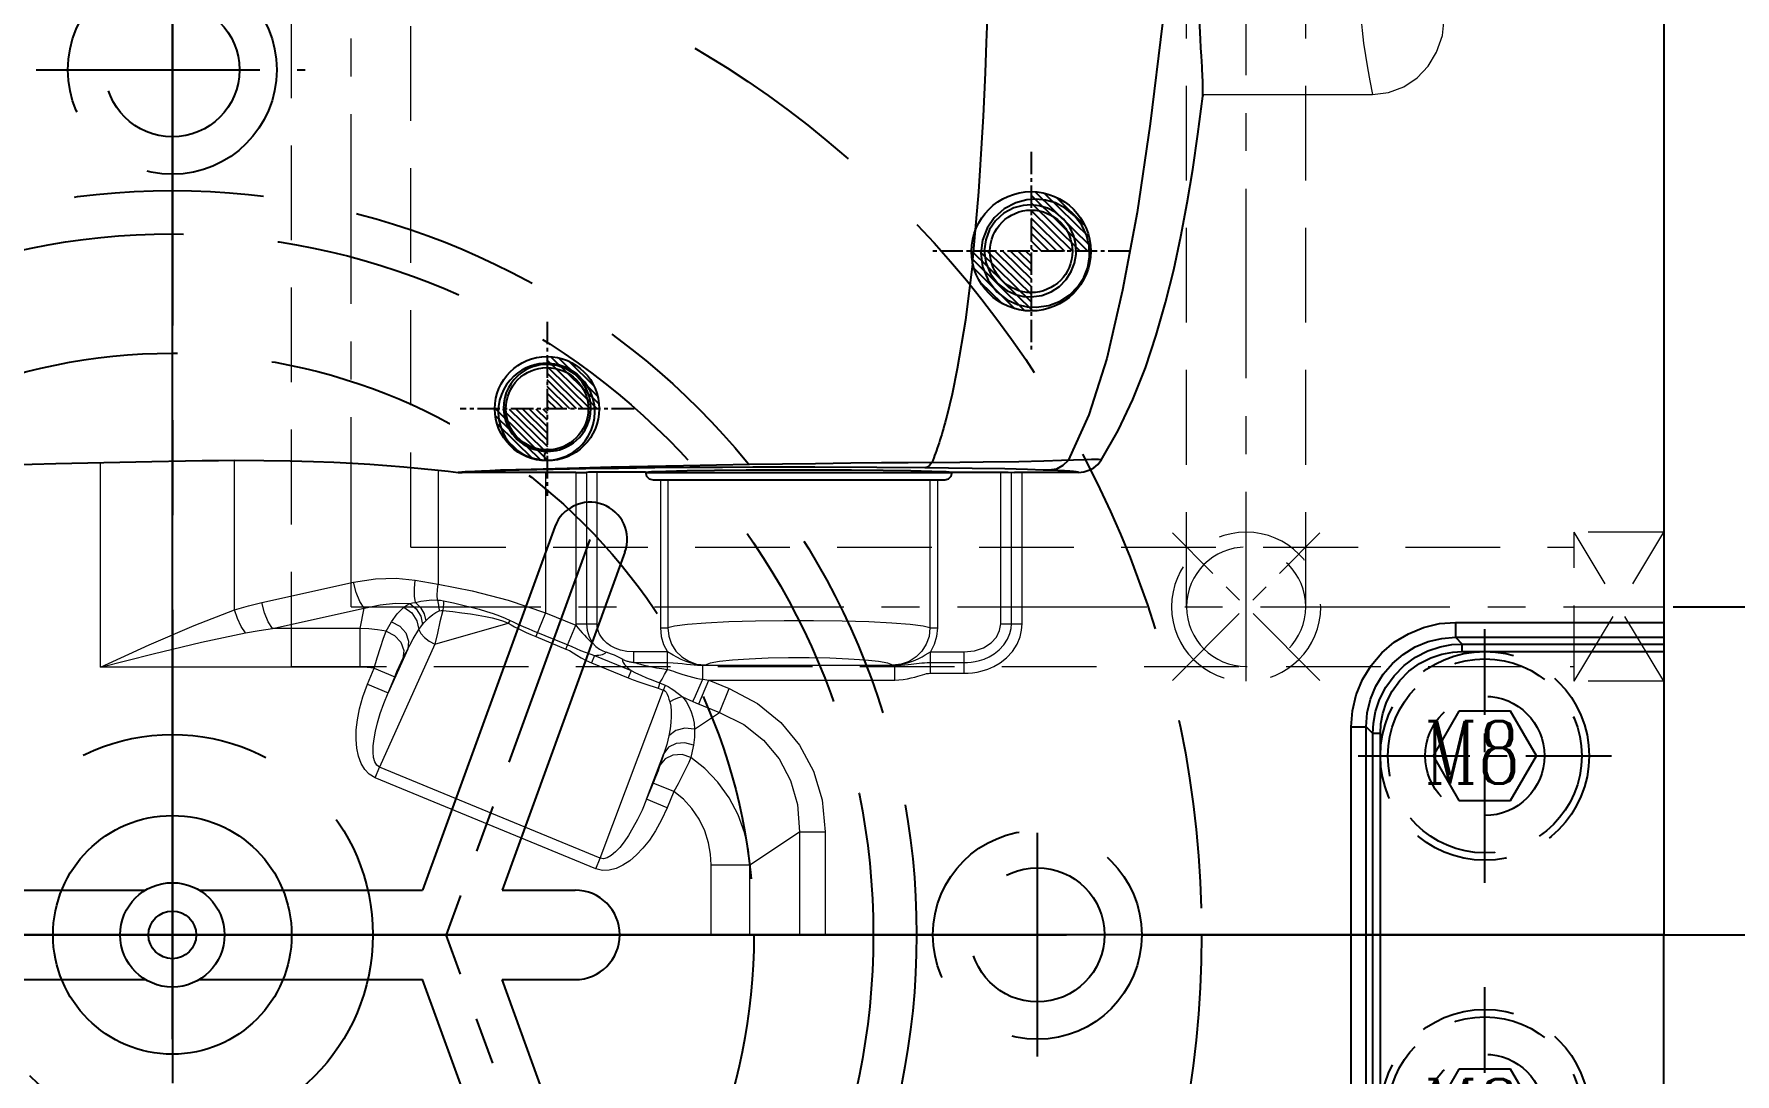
# Model space of a CAD drawing. Header units: inches. Extents: x 157915 to 159347, y -49911 to -48898.
# Drawn here: x 159068.8 to 159182.9, y -49186.2 to -49116.5 of the extents above; entities that cross this region are included whole.
import ezdxf

# ---------------------------------------------------------------- set-up
doc = ezdxf.new("R2010")
doc.units = ezdxf.units.IN
doc.header["$LTSCALE"] = 2
doc.header["$MEASUREMENT"] = 0
doc.header["$PDMODE"] = 3
doc.header["$PDSIZE"] = 0.3125
for name, pattern in [('ACAD_ISO08W100', [36, 24, -3, 6, -3]), ('CENTER', [50.8, 31.75, -6.35, 6.35, -6.35]), ('CENTER2', [1.125, 0.75, -0.125, 0.125, -0.125]), ('HIDDEN', [9.525, 6.35, -3.175])]:
    doc.linetypes.add(name, pattern=pattern)
doc.layers.get('0').update_dxf_attribs({"linetype": 'CONTINUOUS'})
doc.layers.get('Defpoints').update_dxf_attribs({"linetype": 'CONTINUOUS'})
for name, color, linetype in [('CAV-COR', 1, 'CONTINUOUS'), ('CL', 1, 'ACAD_ISO08W100'), ('DEFAULT_1', 7, 'CENTER'), ('JIZUI', 7, 'CONTINUOUS'), ('PIN', 4, 'CONTINUOUS'), ('Ru', 8, 'CONTINUOUS'), ('SCREW', 52, 'HIDDEN')]:
    doc.layers.add(name, color=color, linetype=linetype)
for name, color, linetype, lineweight in [('dim', 3, 'CONTINUOUS', 15), ('WR', 122, 'HIDDEN', 18), ('枕位', 135, 'CONTINUOUS', 15)]:
    doc.layers.add(name, color=color, linetype=linetype, lineweight=lineweight)
doc.styles.add('ROMANC', font='romanc', dxfattribs={"width": 0.6, "height": 1})
doc.styles.get("Standard").update_dxf_attribs({"font": 'txt.shx', "width": 0.67})
doc.dimstyles.new('2.00', dxfattribs={"dimtxt": 5, "dimasz": 4, "dimexe": 0.666, "dimexo": 0.626, "dimgap": 1, "dimtad": 0, "dimzin": 0, "dimdsep": 46, "dimtxsty": 'Standard', "dimcen": 0.09, "dimclrd": 3, "dimclre": 3, "dimclrt": 7, "dimazin": 0, "dimtfac": 1, "dimtofl": 0, "dimtmove": 0, "dimatfit": 0, "dimfxl": 0, "dimtolj": 1, "dimtzin": 0, "dimarcsym": 0})

# ---------------------------------------------------------------- blocks, each defined once
blk = doc.blocks.new('*D35392')
at = {"layer": 'Defpoints', "color": 0}
for p in [(159253.1, -49176.87), (159261.16, -49176.87), (159165.47, -49336.87)]:
    blk.add_point(p, dxfattribs=at)
at = {"layer": 'dim', "color": 3, "linetype": 'ByBlock', "lineweight": -2}
for p, q in [((159253.73, -49176.87), (159261.83, -49176.87)), ((159261.16, -49180.87), (159261.16, -49248.89)), ((159261.16, -49332.87), (159261.16, -49264.85)), ((159166.1, -49336.87), (159261.83, -49336.87))]:
    blk.add_line(p, q, dxfattribs=at)
at = {"layer": 'dim', "color": 3, "linetype": 'ByBlock'}
for points in [[(159261.83, -49180.87), (159260.5, -49180.87), (159261.16, -49176.87)], [(159260.5, -49332.87), (159261.83, -49332.87), (159261.16, -49336.87)]]:
    blk.add_solid(points, dxfattribs=at)
at = {"layer": 'dim', "color": 7, "linetype": 'ByBlock', "insert": (159261.16, -49256.87), "char_height": 5, "attachment_point": 5, "rotation": 90}
blk.add_mtext('\\A1;160.00', dxfattribs=at)
blk = doc.blocks.new('*D35393')
at = {"layer": 'Defpoints', "color": 0}
for p in [(159165.29, -49016.87), (159253.1, -49176.87), (159261.16, -49176.87)]:
    blk.add_point(p, dxfattribs=at)
at = {"layer": 'dim', "color": 3, "linetype": 'ByBlock', "lineweight": -2}
for p, q in [((159165.91, -49016.87), (159261.83, -49016.87)), ((159261.16, -49020.87), (159261.16, -49088.89)), ((159261.16, -49172.87), (159261.16, -49104.85)), ((159253.73, -49176.87), (159261.83, -49176.87))]:
    blk.add_line(p, q, dxfattribs=at)
at = {"layer": 'dim', "color": 3, "linetype": 'ByBlock'}
for points in [[(159261.83, -49020.87), (159260.5, -49020.87), (159261.16, -49016.87)], [(159260.5, -49172.87), (159261.83, -49172.87), (159261.16, -49176.87)]]:
    blk.add_solid(points, dxfattribs=at)
at = {"layer": 'dim', "color": 7, "linetype": 'ByBlock', "insert": (159261.16, -49096.87), "char_height": 5, "attachment_point": 5, "rotation": 90}
blk.add_mtext('\\A1;160.00', dxfattribs=at)
blk = doc.blocks.new('20160719.171012')
at = {"linetype": 'HIDDEN'}
for centre, radius in [((0, -1.6), 69), ((0, 56.4), 7), ((0, 56.4), 4.5), ((0, -1.6), 49.9), ((0, -1.6), 47), ((0, -1.6), 39), ((0, -1.6), 13.44), ((58, -1.6), 7), ((58, -1.6), 4.5)]:
    blk.add_circle(centre, radius, dxfattribs=at)
at = {"layer": 'CL', "linetype": 'ACAD_ISO08W100'}
for p, q in [((0, -80.6), (0, 77.4)), ((-79, -1.6), (79, -1.6))]:
    blk.add_line(p, q, dxfattribs=at)
at = {"layer": 'JIZUI', "linetype": 'CENTER2', "ltscale": 10}
for p, q in [((-9.13, 56.4), (8.91, 56.4)), ((58, -9.76), (58, 6.1))]:
    blk.add_line(p, q, dxfattribs=at)
at = {"layer": 'JIZUI'}
for radius in [8, 1.6]:
    blk.add_circle((0, -1.6), radius, dxfattribs=at)
blk = doc.blocks.new('20160804.135220')
at = {"layer": 'SCREW', "linetype": 'CENTER2', "ltscale": 5}
for p, q in [((0, -8.5), (0, 8.5)), ((-8.5, 0), (8.5, 0))]:
    blk.add_line(p, q, dxfattribs=at)
at = {"layer": 'SCREW'}
blk.add_lwpolyline([(-1.73, 3), (-3.46, 0), (-1.73, -3), (1.73, -3), (3.46, 0), (1.73, 3)], close=True, dxfattribs=at)
at = {"layer": 'SCREW', "ltscale": 0.5}
for radius in [7, 6.5, 4]:
    blk.add_circle((0, 0), radius, dxfattribs=at)
at = {"layer": 'dim', "style": 'ROMANC', "width": 0.8}
blk.add_text('M8', height=4.186, dxfattribs=at).set_placement((-4.07, -1.86))
blk = doc.blocks.new('*D37137')
at = {"layer": 'Defpoints', "color": 0}
for p in [(159169.1, -49016.87), (159178.1, -49154.87), (159185.12, -49154.87)]:
    blk.add_point(p, dxfattribs=at)
at = {"layer": 'dim', "color": 3, "linetype": 'ByBlock', "lineweight": -2}
for p, q in [((159169.73, -49016.87), (159185.79, -49016.87)), ((159185.12, -49020.87), (159185.12, -49077.61)), ((159185.12, -49150.87), (159185.12, -49094.13)), ((159178.73, -49154.87), (159185.79, -49154.87))]:
    blk.add_line(p, q, dxfattribs=at)
at = {"layer": 'dim', "color": 3, "linetype": 'ByBlock'}
for points in [[(159185.79, -49020.87), (159184.46, -49020.87), (159185.12, -49016.87)], [(159184.46, -49150.87), (159185.79, -49150.87), (159185.12, -49154.87)]]:
    blk.add_solid(points, dxfattribs=at)
at = {"layer": 'dim', "color": 7, "linetype": 'ByBlock', "insert": (159185.12, -49085.87), "char_height": 5, "attachment_point": 5, "rotation": 90}
blk.add_mtext('\\A1;138.00', dxfattribs=at)
blk = doc.blocks.new('20160901.165000')
at = {"layer": 'WR', "linetype": 'CENTER', "ltscale": 0.1}
for p, q in [((-4.95, 4.95), (4.95, -4.95)), ((4.95, 4.95), (-4.95, -4.95))]:
    blk.add_line(p, q, dxfattribs=at)
at = {"layer": 'WR', "linetype": 'HIDDEN', "ltscale": 0.5}
for radius in [5, 4]:
    blk.add_circle((0, 0), radius, dxfattribs=at)

msp = doc.modelspace()

# ---------------------------------------------------------------- hatches: boundary and pattern name
at = {"layer": 'PIN', "linetype": 'Continuous'}
h = msp.add_hatch(dxfattribs=at)
h.set_pattern_fill('ANSI31', color=256, scale=2.909091, angle=90.5, style=0)
h.set_pattern_definition([(135.5, (159434.45186, -49149.14385), (-0.2548761, -0.2593638), [])])
h.paths.add_polyline_path([(159135.69, -49131.038), (159131.691, -49131.073, 0.4142136), (159135.725, -49135.038)])
h.paths.add_polyline_path([(159135.656, -49127.038), (159135.69, -49131.038), (159139.69, -49131.003, 0.4142136)])
h = msp.add_hatch(dxfattribs=at)
h.set_pattern_fill('ANSI31', color=256, scale=2.545455, angle=90.5, style=0)
h.set_pattern_definition([(135.5, (159364.6452, -49157.43312), (-0.2230166, -0.22694332), [])])
h.paths.add_polyline_path([(159103.229, -49141.591), (159099.729, -49141.621, 0.4142136), (159103.259, -49145.09)])
h.paths.add_polyline_path([(159103.198, -49138.091), (159103.229, -49141.591), (159106.729, -49141.56, 0.4142136)])

# ---------------------------------------------------------------- linework, layer by layer
at = {"layer": 'CAV-COR', "linetype": 'ByBlock'}
for p, q in [((159178.104, -49024.868), (159178.104, -49176.868)), ((159147.044, -49116.81), (159146.983, -49115.492)), ((159147.152, -49118.672), (159147.111, -49117.96)), ((159147.206, -49120.529), (159147.198, -49120.054)), ((159147.201, -49120.551), (159147.202, -49120.635)), ((159147.207, -49120.551), (159147.206, -49120.529)), ((159136.539, -49145.103), (159134.87, -49145.141)), ((159137.712, -49145.068), (159136.539, -49145.103)), ((159101.239, -49145.863), (159097.531, -49145.876)), ((159102.157, -49145.656), (159100.102, -49145.72)), ((159105.151, -49145.862), (159101.239, -49145.863)), ((159109.829, -49145.851), (159106.579, -49145.851)), ((159109.829, -49145.857), (159110.197, -49145.862)), ((159116.794, -49145.341), (159112.381, -49145.417)), ((159125.336, -49145.53), (159121.179, -49145.511)), ((159128.566, -49145.556), (159125.336, -49145.53)), ((159131.731, -49145.593), (159128.566, -49145.556)), ((159133.931, -49145.632), (159131.731, -49145.593)), ((159135.442, -49145.668), (159133.931, -49145.632)), ((159110.333, -49146.364), (159129.893, -49146.364)), ((159164.145, -49155.919), (159178.104, -49155.919)), ((159164.145, -49155.919), (159164.145, -49156.918)), ((159164.145, -49156.918), (159178.104, -49156.918)), ((159164.145, -49156.918), (159164.595, -49157.367)), ((159164.595, -49157.367), (159178.104, -49157.367)), ((159164.595, -49157.867), (159164.595, -49157.367)), ((159164.595, -49157.867), (159178.104, -49157.867)), ((159157.155, -49162.909), (159158.154, -49162.909)), ((159157.155, -49176.868), (159157.155, -49162.909)), ((159158.154, -49162.909), (159158.603, -49163.359)), ((159158.154, -49176.868), (159158.154, -49162.909)), ((159159.103, -49163.359), (159158.603, -49163.359)), ((159158.603, -49176.868), (159158.603, -49163.359)), ((159159.103, -49176.868), (159159.103, -49163.359)), ((159178.104, -49176.868), (158978.104, -49176.868)), ((159157.155, -49190.827), (159157.155, -49176.868)), ((159158.154, -49190.827), (159158.154, -49176.868)), ((159158.603, -49190.377), (159158.603, -49176.868)), ((159159.103, -49190.377), (159159.103, -49176.868)), ((159178.104, -49328.868), (159178.104, -49176.868))]:
    msp.add_line(p, q, dxfattribs=at)
for points in [[(159145.541, -49099.883), (159145.246, -49107.978), (159144.489, -49115.75), (159143.673, -49122.501), (159142.788, -49128.432), (159141.82, -49133.635), (159140.771, -49138.213), (159139.565, -49141.99), (159138.171, -49145.052)], [(159132.622, -49119.066), (159132.701, -49117.031), (159132.774, -49114.884)], [(159147.111, -49117.96), (159147.075, -49117.399), (159147.044, -49116.81)], [(159147.198, -49120.054), (159147.189, -49119.681), (159147.159, -49118.823), (159147.152, -49118.672)], [(159132.49, -49121.975), (159132.559, -49120.52), (159132.622, -49119.066)], [(159140.379, -49145.043), (159141.526, -49143.06), (159142.502, -49140.975), (159143.343, -49138.839), (159144.073, -49136.668), (159144.704, -49134.479), (159145.252, -49132.269), (159145.731, -49130.035), (159146.149, -49127.794), (159146.52, -49125.541), (159146.867, -49123.183), (159147.202, -49120.635)], [(159147.202, -49120.635), (159147.207, -49120.582), (159147.207, -49120.551)], [(159131.752, -49131.876), (159132.183, -49127.059), (159132.49, -49121.975)], [(159136.022, -49127.537), (159135.392, -49127.582), (159134.655, -49127.778), (159133.87, -49128.194), (159133.21, -49128.787), (159132.73, -49129.487), (159132.425, -49130.282), (159132.313, -49131.159), (159132.428, -49132.08), (159132.796, -49132.98), (159133.392, -49133.749), (159134.086, -49134.281), (159134.774, -49134.596), (159135.424, -49134.751), (159136.027, -49134.787)], [(159135.69, -49127.921), (159135.156, -49127.958), (159134.531, -49128.124), (159133.864, -49128.478), (159133.303, -49128.983), (159132.896, -49129.58), (159132.638, -49130.259), (159132.545, -49131.006), (159132.645, -49131.791), (159132.959, -49132.557), (159133.465, -49133.213), (159134.052, -49133.667), (159134.634, -49133.936), (159135.183, -49134.068), (159135.69, -49134.1)], [(159135.69, -49134.1), (159136.406, -49134), (159137.038, -49133.757), (159137.587, -49133.394), (159138.042, -49132.929), (159138.38, -49132.399), (159138.597, -49131.836), (159138.702, -49131.231), (159138.684, -49130.605), (159138.54, -49129.994), (159138.271, -49129.416), (159137.864, -49128.88), (159137.343, -49128.44), (159136.784, -49128.144), (159136.229, -49127.979), (159135.69, -49127.921)], [(159136.027, -49134.787), (159136.876, -49134.668), (159137.628, -49134.381), (159138.28, -49133.954), (159138.82, -49133.405), (159139.221, -49132.782), (159139.478, -49132.119), (159139.601, -49131.409), (159139.577, -49130.674), (159139.404, -49129.958), (159139.081, -49129.28), (159138.596, -49128.653), (159137.977, -49128.14), (159137.314, -49127.795), (159136.658, -49127.604), (159136.022, -49127.537)], [(159131.752, -49131.876), (159131.275, -49135.644), (159130.731, -49138.924)], [(159103.195, -49138.539), (159102.947, -49138.549), (159102.682, -49138.581), (159102.404, -49138.64), (159102.118, -49138.727), (159101.828, -49138.847), (159101.54, -49139), (159101.26, -49139.188), (159100.993, -49139.411), (159100.744, -49139.67), (159100.52, -49139.962), (159100.324, -49140.287), (159100.165, -49140.644), (159100.046, -49141.027), (159099.973, -49141.437), (159099.954, -49141.871), (159099.995, -49142.325), (159100.098, -49142.76), (159100.245, -49143.145), (159100.415, -49143.47), (159100.598, -49143.741), (159100.786, -49143.971), (159100.979, -49144.167), (159101.177, -49144.337), (159101.38, -49144.486), (159101.589, -49144.615), (159101.806, -49144.728), (159102.04, -49144.828), (159102.299, -49144.915), (159102.592, -49144.984), (159102.904, -49145.028), (159103.185, -49145.042)], [(159103.229, -49138.618), (159103.004, -49138.627), (159102.764, -49138.655), (159102.513, -49138.708), (159102.254, -49138.786), (159101.992, -49138.893), (159101.732, -49139.031), (159101.479, -49139.199), (159101.239, -49139.399), (159101.015, -49139.631), (159100.813, -49139.893), (159100.637, -49140.185), (159100.493, -49140.505), (159100.387, -49140.848), (159100.322, -49141.215), (159100.305, -49141.605), (159100.343, -49142.012), (159100.436, -49142.402), (159100.569, -49142.747), (159100.724, -49143.038), (159100.888, -49143.281), (159101.059, -49143.487), (159101.234, -49143.663), (159101.412, -49143.815), (159101.596, -49143.948), (159101.784, -49144.065), (159101.981, -49144.166), (159102.192, -49144.255), (159102.428, -49144.333), (159102.693, -49144.396), (159102.975, -49144.436), (159103.229, -49144.448)], [(159103.185, -49145.042), (159103.433, -49145.033), (159103.667, -49145.008), (159103.886, -49144.968), (159104.097, -49144.915), (159104.305, -49144.847), (159104.513, -49144.763), (159104.721, -49144.661), (159104.931, -49144.538), (159105.144, -49144.39), (159105.358, -49144.212), (159105.574, -49143.998), (159105.787, -49143.739), (159105.993, -49143.424), (159106.178, -49143.051), (159106.317, -49142.641), (159106.402, -49142.219), (159106.43, -49141.791), (159106.401, -49141.351), (159106.304, -49140.884), (159106.109, -49140.37), (159105.766, -49139.808), (159105.251, -49139.273), (159104.615, -49138.864), (159103.921, -49138.619), (159103.195, -49138.539)], [(159103.229, -49144.448), (159103.454, -49144.441), (159103.666, -49144.419), (159103.865, -49144.384), (159104.056, -49144.337), (159104.245, -49144.276), (159104.433, -49144.202), (159104.622, -49144.111), (159104.813, -49144.001), (159105.006, -49143.869), (159105.201, -49143.71), (159105.396, -49143.519), (159105.59, -49143.288), (159105.777, -49143.006), (159105.944, -49142.672), (159106.07, -49142.305), (159106.145, -49141.928), (159106.171, -49141.545), (159106.144, -49141.15), (159106.054, -49140.732), (159105.876, -49140.27), (159105.564, -49139.764), (159105.095, -49139.282), (159104.518, -49138.913), (159103.888, -49138.691), (159103.229, -49138.618)], [(159130.731, -49138.924), (159130.386, -49140.609), (159130.03, -49142.093)], [(159130.03, -49142.093), (159129.974, -49142.306), (159129.917, -49142.515), (159129.86, -49142.72), (159129.803, -49142.922), (159129.746, -49143.119), (159129.688, -49143.314), (159129.629, -49143.504), (159129.571, -49143.691), (159129.512, -49143.874), (159129.452, -49144.053), (159129.392, -49144.229), (159129.332, -49144.401), (159129.272, -49144.569), (159129.212, -49144.734), (159129.151, -49144.895), (159129.09, -49145.052), (159129.028, -49145.205)], [(159057.896, -49145.342), (159060.013, -49145.361), (159062.025, -49145.365), (159063.856, -49145.358), (159065.532, -49145.344), (159067.126, -49145.324), (159068.709, -49145.298), (159070.296, -49145.268), (159076.73, -49145.12)], [(159076.73, -49145.12), (159078.997, -49145.078), (159080.107, -49145.063), (159081.203, -49145.054), (159082.282, -49145.049)], [(159082.282, -49145.049), (159084.246, -49145.058), (159086.002, -49145.087), (159087.558, -49145.131), (159088.933, -49145.185), (159090.176, -49145.247), (159091.343, -49145.319), (159092.487, -49145.401), (159093.631, -49145.494), (159094.78, -49145.599), (159095.925, -49145.714)], [(159103.185, -49145.042), (159103.102, -49144.953), (159103.06, -49144.799), (159103.072, -49144.629), (159103.136, -49144.498), (159103.229, -49144.448)], [(159134.87, -49145.141), (159132.465, -49145.178), (159130.896, -49145.194)], [(159138.171, -49145.052), (159137.814, -49145.407), (159137.38, -49145.634), (159136.906, -49145.715)], [(159140.379, -49145.043), (159140.327, -49145.022), (159140.213, -49145.006), (159140.018, -49144.999), (159139.728, -49145), (159139.329, -49145.01), (159137.712, -49145.068)], [(159138.864, -49145.862), (159139.221, -49145.826), (159139.564, -49145.721), (159139.879, -49145.551), (159140.154, -49145.322), (159140.379, -49145.043)], [(159095.925, -49145.714), (159096.591, -49145.786), (159097.265, -49145.861)], [(159100.102, -49145.72), (159099.39, -49145.747), (159098.825, -49145.771), (159098.377, -49145.793), (159098.019, -49145.813), (159097.727, -49145.83), (159097.264, -49145.861)], [(159097.265, -49145.861), (159097.332, -49145.868), (159097.398, -49145.872)], [(159097.398, -49145.872), (159097.465, -49145.875), (159097.532, -49145.876)], [(159102.539, -49145.684), (159101.358, -49145.713), (159100.434, -49145.739), (159099.703, -49145.764), (159099.123, -49145.787), (159098.662, -49145.808), (159098.296, -49145.827), (159097.998, -49145.845), (159097.531, -49145.876)], [(159112.381, -49145.417), (159109.983, -49145.465), (159107.538, -49145.519), (159105.373, -49145.572), (159102.157, -49145.656)], [(159121.179, -49145.511), (159118.988, -49145.508), (159117.019, -49145.512), (159114.997, -49145.521), (159112.793, -49145.536), (159110.446, -49145.558), (159108.021, -49145.588), (159105.829, -49145.621), (159102.539, -49145.684)], [(159109.826, -49145.851), (159109.897, -49146.113), (159110.081, -49146.297), (159110.333, -49146.364)], [(159109.829, -49145.851), (159110.242, -49145.81), (159111.19, -49145.772), (159112.615, -49145.738), (159114.454, -49145.712), (159116.583, -49145.693), (159118.922, -49145.683), (159121.304, -49145.683), (159123.643, -49145.693), (159125.772, -49145.712), (159127.611, -49145.738), (159129.036, -49145.772), (159129.984, -49145.81), (159130.397, -49145.851)], [(159110.197, -49145.862), (159130.029, -49145.862), (159130.397, -49145.857)], [(159130.896, -49145.194), (159127.447, -49145.214), (159125.653, -49145.227), (159123.593, -49145.247), (159121.228, -49145.276), (159116.794, -49145.341)], [(159129.028, -49145.205), (159128.877, -49145.393), (159128.711, -49145.512), (159128.538, -49145.556)], [(159129.893, -49146.364), (159130.145, -49146.297), (159130.329, -49146.113), (159130.4, -49145.851)], [(159130.397, -49145.851), (159133.909, -49145.852), (159134.152, -49145.854), (159134.569, -49145.859)], [(159138.865, -49145.862), (159134.813, -49145.861), (159134.569, -49145.859)], [(159136.906, -49145.715), (159136.496, -49145.7), (159135.442, -49145.668)], [(159138.865, -49145.862), (159138.812, -49145.845), (159138.707, -49145.826), (159138.533, -49145.806), (159138.276, -49145.784), (159137.925, -49145.762), (159137.47, -49145.739), (159136.906, -49145.715)], [(159157.155, -49162.909), (159157.237, -49161.838), (159157.49, -49160.769), (159157.911, -49159.745), (159158.488, -49158.801), (159159.2, -49157.966), (159160.034, -49157.254), (159160.978, -49156.677), (159162.002, -49156.255), (159163.072, -49156.002), (159164.145, -49155.919)], [(159158.154, -49162.909), (159158.224, -49161.989), (159158.44, -49161.073), (159158.801, -49160.195), (159159.295, -49159.386), (159159.906, -49158.671), (159160.62, -49158.061), (159161.428, -49157.567), (159162.306, -49157.205), (159163.223, -49156.988), (159164.145, -49156.918)], [(159158.603, -49163.359), (159158.643, -49162.668), (159158.785, -49161.894), (159159.055, -49161.077), (159159.466, -49160.26), (159160.019, -49159.49), (159160.695, -49158.809), (159161.464, -49158.25), (159162.283, -49157.831), (159163.107, -49157.555), (159163.891, -49157.409), (159164.595, -49157.367)], [(159159.103, -49163.359), (159159.139, -49162.727), (159159.269, -49162.017), (159159.516, -49161.267), (159159.893, -49160.518), (159160.4, -49159.812), (159161.02, -49159.188), (159161.725, -49158.675), (159162.476, -49158.291), (159163.231, -49158.038), (159163.95, -49157.904), (159164.595, -49157.867)]]:
    msp.add_lwpolyline(points, dxfattribs=at)
for centre in [(159135.69, -49131.038), (159103.229, -49141.591)]:
    msp.add_circle(centre, 2.764, dxfattribs=at)
for centre, start_param, end_param in [((159105.151, -49145.844), -1.5707963, -0.7753975), ((159106.579, -49145.869), 1.5707963, 2.3661952)]:
    msp.add_ellipse(centre, major_axis=(1, 0), ratio=0.0174551, start_param=start_param, end_param=end_param, dxfattribs=at)
at = {"layer": 'CL', "color": 7, "linetype": 'CENTER', "ltscale": 0.5}
for p, q in [((159078.104, -48951.868), (159078.104, -49401.868)), ((158903.104, -49176.868), (159253.104, -49176.868))]:
    msp.add_line(p, q, dxfattribs=at)
at = {"layer": 'DEFAULT_1', "color": 2, "linetype": 'CENTER'}
msp.add_line((159078.104, -49150.793), (159078.104, -49042.943), dxfattribs=at)
at = {"layer": 'PIN', "linetype": 'CENTER2'}
for p, q in [((159135.69, -49124.374), (159135.69, -49137.702)), ((159142.355, -49131.038), (159129.026, -49131.038)), ((159103.229, -49135.759), (159103.229, -49147.422)), ((159109.06, -49141.591), (159097.398, -49141.591))]:
    msp.add_line(p, q, dxfattribs=at)
at = {"layer": 'PIN', "linetype": 'Continuous'}
for centre, radius in [((159135.69, -49131.038), 4), ((159103.229, -49141.591), 3.5)]:
    msp.add_circle(centre, radius, dxfattribs=at)
at = {"layer": 'Ru', "ltscale": 0.5}
for p, q in [((159103.755, -49149.507), (159094.888, -49173.868)), ((159108.453, -49151.217), (159100.209, -49173.868)), ((159037.162, -49173.868), (159076.301, -49173.868)), ((159079.907, -49173.868), (159094.888, -49173.868)), ((159100.209, -49173.868), (159105.104, -49173.868)), ((159057.319, -49179.868), (159076.301, -49179.868)), ((159079.907, -49179.868), (159094.888, -49179.868)), ((159103.755, -49204.229), (159094.888, -49179.868)), ((159108.453, -49202.519), (159100.209, -49179.868)), ((159100.209, -49179.868), (159105.104, -49179.868))]:
    msp.add_line(p, q, dxfattribs=at)
at = {"layer": 'Ru', "linetype": 'CENTER', "ltscale": 0.25}
for p, q in [((159106.104, -49150.362), (159096.456, -49176.868)), ((159105.104, -49176.868), (159036.977, -49176.868)), ((159106.104, -49203.374), (159096.456, -49176.868))]:
    msp.add_line(p, q, dxfattribs=at)
at = {"layer": 'Ru', "ltscale": 0.5}
msp.add_circle((159078.104, -49176.868), 3.5, dxfattribs=at)
for centre, radius, start, end in [((159106.104, -49150.362), 2.5, 340, 160), ((159105.104, -49176.868), 3, 270, 90)]:
    msp.add_arc(centre, radius, start, end, dxfattribs=at)
at = {"layer": 'WR', "linetype": 'HIDDEN', "ltscale": 0.5}
for p, q in [((159086.104, -49158.868), (159086.104, -48981.868)), ((159094.104, -49150.868), (159094.104, -48981.868)), ((159146.104, -49154.868), (159146.104, -48981.868)), ((159154.104, -49154.868), (159154.104, -48981.868)), ((159094.104, -49150.868), (159172.104, -49150.868)), ((159086.104, -49158.868), (159172.104, -49158.868))]:
    msp.add_line(p, q, dxfattribs=at)
at = {"layer": 'WR', "linetype": 'CENTER', "ltscale": 0.2}
for p, q in [((159090.104, -49154.868), (159090.104, -48981.868)), ((159150.104, -49159.868), (159150.104, -48981.868)), ((159090.104, -49154.868), (159178.104, -49154.868))]:
    msp.add_line(p, q, dxfattribs=at)
at = {"layer": 'WR', "linetype": 'HIDDEN', "ltscale": 0.4}
for p, q in [((159172.104, -49159.868), (159172.104, -49149.868)), ((159172.104, -49159.868), (159178.104, -49149.868)), ((159178.104, -49159.868), (159172.104, -49149.868)), ((159178.104, -49149.868), (159172.104, -49149.868)), ((159178.104, -49159.868), (159178.104, -49149.868)), ((159178.104, -49159.868), (159172.104, -49159.868))]:
    msp.add_line(p, q, dxfattribs=at)
at = {"layer": '枕位', "linetype": 'ByBlock'}
for p, q in [((159147.206, -49120.529), (159158.566, -49120.529)), ((159082.282, -49155.077), (159082.282, -49145.049)), ((159073.278, -49158.92), (159073.278, -49145.2)), ((159095.925, -49145.714), (159095.925, -49153.356)), ((159103.128, -49145.862), (159103.128, -49155.277)), ((159105.151, -49145.862), (159105.151, -49156.004)), ((159105.865, -49145.857), (159105.865, -49156.004)), ((159106.579, -49156.004), (159106.579, -49145.851)), ((159133.647, -49156.004), (159133.647, -49145.851)), ((159134.361, -49156.004), (159134.361, -49145.857)), ((159135.075, -49156.004), (159135.075, -49145.862)), ((159110.828, -49146.364), (159110.828, -49156.293)), ((159111.324, -49146.364), (159111.324, -49156.293)), ((159128.901, -49146.364), (159128.901, -49156.293)), ((159129.398, -49146.364), (159129.398, -49156.293)), ((159094.394, -49153.092), (159095.925, -49153.356)), ((159084.101, -49154.59), (159090.255, -49153.226)), ((159084.818, -49156.322), (159090.971, -49154.958)), ((159090.702, -49156.322), (159090.971, -49154.958)), ((159103.128, -49155.277), (159102.473, -49156.868)), ((159103.128, -49155.277), (159105.153, -49156.111)), ((159090.702, -49156.322), (159084.818, -49156.322)), ((159090.702, -49158.92), (159090.702, -49156.322)), ((159092.431, -49156.509), (159092.793, -49155.882)), ((159095.705, -49157.373), (159100.625, -49155.97)), ((159104.498, -49157.702), (159105.153, -49156.111)), ((159105.151, -49156.004), (159106.579, -49156.004)), ((159110.828, -49156.293), (159111.324, -49156.293)), ((159128.901, -49156.293), (159129.398, -49156.293)), ((159133.647, -49156.004), (159135.075, -49156.004)), ((159095.705, -49157.373), (159091.998, -49165.629)), ((159093.885, -49157.712), (159092.571, -49160.64)), ((159102.473, -49156.868), (159104.498, -49157.702)), ((159106.402, -49158.129), (159106.199, -49158.62)), ((159106.199, -49158.62), (159108.656, -49159.632)), ((159106.402, -49158.129), (159108.858, -49159.141)), ((159111.297, -49157.899), (159109.044, -49157.899)), ((159109.044, -49158.6), (159109.044, -49157.899)), ((159109.126, -49158.613), (159111.297, -49158.613)), ((159111.677, -49158.118), (159111.297, -49157.899)), ((159111.297, -49159.079), (159111.297, -49157.899)), ((159113.819, -49158.776), (159113.671, -49158.788)), ((159113.671, -49158.788), (159126.555, -49158.788)), ((159113.671, -49159.728), (159113.671, -49158.788)), ((159126.407, -49158.776), (159126.555, -49158.788)), ((159126.555, -49159.784), (159126.555, -49158.788)), ((159128.929, -49157.899), (159131.182, -49157.899)), ((159128.929, -49159.327), (159128.929, -49157.899)), ((159128.929, -49158.613), (159131.182, -49158.613)), ((159131.182, -49157.899), (159131.182, -49159.327)), ((159090.702, -49158.92), (159073.278, -49158.92)), ((159091.185, -49160.07), (159091.63, -49158.991)), ((159091.63, -49158.991), (159093.015, -49159.562)), ((159092.571, -49160.64), (159093.015, -49159.562)), ((159108.858, -49159.141), (159108.656, -49159.632)), ((159110.319, -49159.801), (159111.145, -49160.133)), ((159113.413, -49161.386), (159114.072, -49159.784)), ((159113.671, -49159.728), (159114.072, -49159.784)), ((159114.072, -49159.784), (159126.555, -49159.784)), ((159114.072, -49159.784), (159115.442, -49160.349)), ((159128.929, -49159.327), (159131.182, -49159.327)), ((159091.185, -49160.07), (159092.571, -49160.64)), ((159106.793, -49171.723), (159111.03, -49160.45)), ((159109.781, -49160.036), (159110.678, -49160.327)), ((159111.145, -49160.133), (159111.03, -49160.45)), ((159112.313, -49160.916), (159113.011, -49161.218)), ((159114.783, -49161.95), (159115.442, -49160.349)), ((159113.106, -49163.073), (159114.783, -49161.95)), ((159111.252, -49164.095), (159110.811, -49165.475)), ((159111.397, -49163.524), (159111.252, -49164.095)), ((159091.706, -49166.339), (159091.998, -49165.629)), ((159106.793, -49171.723), (159091.998, -49165.629)), ((159109.901, -49167.779), (159111.058, -49164.7)), ((159106.501, -49172.433), (159091.706, -49166.339)), ((159110.35, -49166.689), (159109.901, -49167.779)), ((159111.735, -49167.26), (159110.35, -49166.689)), ((159111.286, -49168.349), (159109.901, -49167.779)), ((159111.735, -49167.26), (159111.286, -49168.349)), ((159116.83, -49172.177), (159120.145, -49169.958)), ((159120.145, -49169.958), (159121.877, -49169.958)), ((159120.145, -49169.958), (159120.145, -49176.868)), ((159121.877, -49169.958), (159121.877, -49176.868)), ((159106.501, -49172.433), (159106.793, -49171.723)), ((159114.232, -49172.177), (159116.83, -49172.177)), ((159114.232, -49176.868), (159114.232, -49172.177)), ((159116.83, -49176.868), (159116.83, -49172.177))]:
    msp.add_line(p, q, dxfattribs=at)
for points in [[(159157.177, -49096.868), (159157.184, -49099.003), (159157.202, -49100.863), (159157.227, -49102.509), (159157.256, -49103.995), (159157.287, -49105.356), (159157.323, -49106.644), (159157.365, -49107.914), (159157.418, -49109.222), (159157.484, -49110.589), (159157.558, -49111.947), (159157.635, -49113.204), (159157.712, -49114.328), (159157.79, -49115.329), (159157.877, -49116.233), (159157.982, -49117.081), (159158.104, -49117.902), (159158.245, -49118.736), (159158.399, -49119.615), (159158.567, -49120.529)], [(159158.566, -49120.529), (159159.646, -49120.4), (159160.673, -49120.015), (159161.574, -49119.405), (159162.302, -49118.63), (159162.867, -49117.694), (159163.257, -49116.564), (159163.407, -49115.234)], [(159090.255, -49153.226), (159091.719, -49152.996), (159093.103, -49152.958), (159094.394, -49153.092)], [(159094.415, -49154.574), (159094.347, -49154.151), (159094.34, -49153.643), (159094.394, -49153.092)], [(159090.971, -49154.958), (159090.685, -49154.523), (159090.435, -49153.919), (159090.255, -49153.226)], [(159095.878, -49154.416), (159095.866, -49154.084), (159095.882, -49153.726), (159095.925, -49153.356)], [(159095.925, -49153.356), (159098.21, -49153.796), (159100.62, -49154.434), (159103.128, -49155.277)], [(159073.278, -49158.92), (159076.547, -49157.419), (159079.558, -49156.115), (159082.282, -49155.077)], [(159082.282, -49155.077), (159083.217, -49154.805), (159084.101, -49154.59)], [(159082.999, -49156.614), (159082.726, -49156.191), (159082.479, -49155.662), (159082.282, -49155.077)], [(159084.818, -49156.322), (159084.531, -49155.886), (159084.282, -49155.283), (159084.101, -49154.59)], [(159090.971, -49154.958), (159092.041, -49154.729), (159093.058, -49154.629), (159094.019, -49154.647)], [(159092.793, -49155.882), (159093.17, -49155.353), (159093.635, -49154.902)], [(159093.635, -49154.902), (159093.819, -49154.766), (159094.019, -49154.647)], [(159093.635, -49154.902), (159094.151, -49155.276), (159094.502, -49155.808), (159094.623, -49156.4)], [(159094.019, -49154.647), (159094.214, -49154.608), (159094.415, -49154.574)], [(159094.019, -49154.647), (159094.453, -49155.012), (159094.757, -49155.505), (159094.887, -49156.053)], [(159094.415, -49154.574), (159094.773, -49154.504), (159095.137, -49154.448), (159095.505, -49154.414), (159095.878, -49154.416)], [(159094.415, -49154.574), (159094.745, -49154.919), (159094.983, -49155.347), (159095.106, -49155.81)], [(159095.106, -49155.81), (159095.334, -49155.587), (159095.559, -49155.394), (159095.781, -49155.243), (159095.998, -49155.145)], [(159096.233, -49155.114), (159096.05, -49155.876), (159095.872, -49156.637), (159095.705, -49157.373)], [(159095.878, -49154.416), (159096.087, -49154.435), (159096.29, -49154.469)], [(159095.878, -49154.416), (159095.937, -49154.645), (159095.977, -49154.89), (159095.998, -49155.145)], [(159095.998, -49155.145), (159096.118, -49155.119), (159096.233, -49155.114)], [(159096.29, -49154.469), (159096.284, -49154.672), (159096.265, -49154.889), (159096.232, -49155.114)], [(159096.233, -49155.114), (159096.901, -49155.195), (159097.517, -49155.274), (159098.085, -49155.353), (159098.609, -49155.434), (159099.092, -49155.519), (159099.537, -49155.613), (159099.942, -49155.718), (159100.305, -49155.836), (159100.625, -49155.97)], [(159096.29, -49154.469), (159096.957, -49154.613), (159097.574, -49154.755), (159098.144, -49154.896), (159098.672, -49155.036), (159099.162, -49155.177), (159099.615, -49155.321), (159100.033, -49155.469), (159100.414, -49155.624), (159100.758, -49155.784)], [(159082.999, -49156.614), (159083.933, -49156.451), (159084.818, -49156.322)], [(159092.431, -49156.509), (159091.861, -49156.411), (159091.284, -49156.349), (159090.702, -49156.322)], [(159091.63, -49158.991), (159091.834, -49158.293), (159092.053, -49157.592), (159092.26, -49156.977), (159092.431, -49156.509)], [(159092.431, -49156.509), (159093.001, -49156.789), (159093.422, -49157.246), (159093.62, -49157.798), (159093.557, -49158.346)], [(159092.793, -49155.882), (159093.35, -49156.168), (159093.76, -49156.624), (159093.949, -49157.17), (159093.885, -49157.712)], [(159093.557, -49158.346), (159094.242, -49157.025), (159094.623, -49156.4)], [(159094.623, -49156.4), (159094.754, -49156.219), (159094.887, -49156.053)], [(159094.623, -49156.4), (159094.763, -49156.665), (159095.004, -49156.93), (159095.327, -49157.172), (159095.705, -49157.373)], [(159094.887, -49156.053), (159094.995, -49155.93), (159095.106, -49155.81)], [(159100.758, -49155.784), (159100.715, -49155.843), (159100.671, -49155.905), (159100.625, -49155.97)], [(159100.625, -49155.97), (159100.828, -49156.09), (159101.05, -49156.212), (159101.29, -49156.335), (159101.552, -49156.462), (159101.835, -49156.593), (159102.141, -49156.728), (159102.473, -49156.868)], [(159100.758, -49155.784), (159100.961, -49155.883), (159101.181, -49155.987), (159101.42, -49156.095), (159101.679, -49156.209), (159101.959, -49156.329), (159102.261, -49156.456), (159104.612, -49157.426)], [(159105.151, -49156.004), (159105.152, -49156.057), (159105.153, -49156.111)], [(159105.153, -49156.11), (159105.297, -49156.288), (159105.442, -49156.459), (159105.588, -49156.624), (159105.731, -49156.782), (159105.872, -49156.931), (159106.009, -49157.068), (159106.142, -49157.191), (159106.268, -49157.296)], [(159105.865, -49156.004), (159105.909, -49156.447), (159106.043, -49156.881), (159106.268, -49157.296)], [(159109.044, -49157.899), (159108.569, -49157.865), (159108.152, -49157.775), (159107.791, -49157.644), (159107.486, -49157.484), (159107.233, -49157.302), (159107.027, -49157.108), (159106.868, -49156.908), (159106.75, -49156.709), (159106.668, -49156.517), (159106.615, -49156.335), (159106.588, -49156.167), (159106.579, -49156.004)], [(159110.828, -49156.293), (159110.882, -49156.861), (159111.041, -49157.402), (159111.297, -49157.899)], [(159128.901, -49156.293), (159128.451, -49156.172), (159127.585, -49156.061), (159126.348, -49155.964), (159124.802, -49155.887), (159123.022, -49155.834), (159121.099, -49155.806), (159119.127, -49155.806), (159117.204, -49155.834), (159115.425, -49155.887), (159113.878, -49155.964), (159112.641, -49156.061), (159111.775, -49156.172), (159111.324, -49156.293)], [(159111.324, -49156.293), (159111.387, -49156.851), (159111.571, -49157.376), (159111.865, -49157.843), (159112.255, -49158.233), (159112.724, -49158.528), (159113.253, -49158.713), (159113.819, -49158.776)], [(159128.901, -49156.293), (159128.839, -49156.852), (159128.654, -49157.377), (159128.36, -49157.845), (159127.969, -49158.234), (159127.5, -49158.529), (159126.972, -49158.713), (159126.407, -49158.776)], [(159129.398, -49156.293), (159129.344, -49156.859), (159129.185, -49157.4), (159128.929, -49157.899)], [(159131.182, -49157.899), (159131.88, -49157.825), (159132.501, -49157.614), (159132.999, -49157.297), (159133.36, -49156.905), (159133.575, -49156.467), (159133.647, -49156.004)], [(159131.182, -49158.613), (159131.418, -49158.607), (159131.667, -49158.584), (159131.935, -49158.543), (159132.222, -49158.476), (159132.533, -49158.375), (159132.863, -49158.232), (159133.208, -49158.032), (159133.553, -49157.762), (159133.865, -49157.424), (159134.107, -49157.044), (159134.259, -49156.671), (159134.337, -49156.327), (159134.361, -49156.004)], [(159131.182, -49159.327), (159131.459, -49159.319), (159131.753, -49159.293), (159132.069, -49159.244), (159132.412, -49159.164), (159132.783, -49159.044), (159133.182, -49158.871), (159133.605, -49158.625), (159134.034, -49158.29), (159134.43, -49157.861), (159134.742, -49157.371), (159134.942, -49156.882), (159135.044, -49156.43), (159135.075, -49156.004)], [(159073.278, -49158.92), (159076.807, -49158.019), (159080.058, -49157.237), (159082.999, -49156.614)], [(159104.498, -49157.702), (159104.729, -49157.811), (159104.972, -49157.949), (159105.234, -49158.109), (159105.526, -49158.285), (159105.856, -49158.463), (159106.199, -49158.62)], [(159104.612, -49157.426), (159104.885, -49157.541), (159105.466, -49157.794)], [(159106.268, -49157.296), (159106.508, -49157.536), (159106.741, -49157.71), (159106.966, -49157.831), (159107.188, -49157.916)], [(159093.015, -49159.562), (159093.158, -49159.219), (159093.308, -49158.875), (159093.446, -49158.574), (159093.557, -49158.346)], [(159105.466, -49157.794), (159105.773, -49157.919), (159106.093, -49158.036), (159106.402, -49158.129)], [(159106.402, -49158.129), (159106.565, -49158.123), (159106.708, -49158.109), (159106.835, -49158.088), (159106.946, -49158.059), (159107.043, -49158.022), (159107.125, -49157.975), (159107.19, -49157.916)], [(159108.34, -49158.408), (159108.11, -49158.288), (159107.935, -49158.206), (159107.746, -49158.122), (159107.554, -49158.044), (159107.368, -49157.975), (159107.19, -49157.916)], [(159108.265, -49158.369), (159108.28, -49158.484), (159108.335, -49158.608), (159108.426, -49158.738), (159108.545, -49158.87), (159108.69, -49159.004), (159108.858, -49159.141)], [(159108.34, -49158.408), (159108.41, -49158.441), (159108.476, -49158.468), (159108.538, -49158.491), (159108.596, -49158.511), (159108.65, -49158.527), (159108.701, -49158.541), (159108.749, -49158.552), (159108.796, -49158.562), (159108.84, -49158.57), (159108.881, -49158.577), (159108.919, -49158.583), (159108.954, -49158.588)], [(159108.954, -49158.588), (159109.016, -49158.596), (159109.044, -49158.6)], [(159109.044, -49158.6), (159109.085, -49158.607), (159109.126, -49158.613)], [(159109.126, -49158.613), (159109.287, -49158.667), (159109.484, -49158.723), (159109.714, -49158.779), (159109.972, -49158.836), (159110.258, -49158.894), (159110.572, -49158.954), (159110.918, -49159.015), (159111.297, -49159.079)], [(159111.297, -49158.613), (159111.684, -49158.624), (159112.001, -49158.648), (159112.286, -49158.68), (159112.568, -49158.716), (159112.844, -49158.749), (159113.092, -49158.772), (159113.309, -49158.785), (159113.501, -49158.79), (159113.671, -49158.788)], [(159113.819, -49158.775), (159113.533, -49158.768), (159113.22, -49158.73), (159112.89, -49158.656), (159112.555, -49158.547), (159112.226, -49158.408), (159111.927, -49158.257), (159111.677, -49158.118)], [(159126.407, -49158.776), (159126.071, -49158.657), (159125.442, -49158.547), (159124.554, -49158.452), (159123.449, -49158.376), (159122.182, -49158.324), (159120.814, -49158.297), (159119.412, -49158.297), (159118.044, -49158.324), (159116.776, -49158.376), (159115.672, -49158.452), (159114.783, -49158.547), (159114.155, -49158.657), (159113.819, -49158.776)], [(159126.407, -49158.776), (159126.923, -49158.743), (159127.405, -49158.637), (159127.797, -49158.497), (159128.112, -49158.354), (159128.37, -49158.219), (159128.587, -49158.096), (159128.929, -49157.899)], [(159126.555, -49158.788), (159126.759, -49158.79), (159126.98, -49158.782), (159127.208, -49158.766), (159127.43, -49158.743), (159127.637, -49158.719)], [(159127.637, -49158.719), (159128.008, -49158.672), (159128.182, -49158.653), (159128.355, -49158.637), (159128.533, -49158.624), (159128.722, -49158.616), (159128.929, -49158.613)], [(159091.63, -49158.991), (159091.169, -49158.938), (159090.702, -49158.92)], [(159108.656, -49159.632), (159109.004, -49159.768), (159109.378, -49159.901), (159109.781, -49160.036)], [(159108.858, -49159.141), (159109.167, -49159.298), (159109.514, -49159.46), (159109.898, -49159.627), (159110.319, -49159.801)], [(159110.776, -49159.985), (159110.747, -49160.089), (159110.714, -49160.203), (159110.678, -49160.327)], [(159110.776, -49159.985), (159110.937, -49159.726), (159111.113, -49159.42), (159111.296, -49159.079)], [(159111.297, -49159.079), (159111.421, -49159.109), (159111.551, -49159.145), (159111.696, -49159.189), (159111.864, -49159.244), (159112.255, -49159.379)], [(159112.255, -49159.379), (159112.484, -49159.454), (159112.73, -49159.528), (159112.981, -49159.595), (159113.227, -49159.651), (159113.459, -49159.695), (159113.671, -49159.728)], [(159113.011, -49161.218), (159113.187, -49160.835), (159113.415, -49160.32), (159113.671, -49159.728)], [(159126.555, -49159.784), (159126.822, -49159.776), (159127.105, -49159.748), (159127.388, -49159.703), (159127.651, -49159.645), (159127.881, -49159.584), (159128.081, -49159.526)], [(159128.081, -49159.526), (159128.41, -49159.425), (159128.55, -49159.386), (159128.681, -49159.355), (159128.806, -49159.335), (159128.929, -49159.327)], [(159091.706, -49166.339), (159091.312, -49166.103), (159091.003, -49165.777), (159090.762, -49165.371), (159090.587, -49164.894), (159090.475, -49164.357), (159090.425, -49163.769), (159090.437, -49163.132), (159090.512, -49162.444), (159090.656, -49161.705), (159090.877, -49160.914), (159091.185, -49160.07)], [(159091.998, -49165.629), (159091.809, -49165.493), (159091.681, -49165.273), (159091.602, -49164.978), (159091.569, -49164.617), (159091.58, -49164.199), (159091.633, -49163.731), (159091.728, -49163.215), (159091.865, -49162.65), (159092.048, -49162.034), (159092.281, -49161.364), (159092.571, -49160.64)], [(159110.678, -49160.327), (159110.796, -49160.366), (159110.913, -49160.407), (159111.03, -49160.45)], [(159111.03, -49160.45), (159111.123, -49160.507), (159111.205, -49160.604), (159111.276, -49160.735), (159111.339, -49160.889), (159111.397, -49161.059), (159111.453, -49161.241)], [(159111.145, -49160.133), (159111.345, -49160.225), (159111.543, -49160.34), (159111.737, -49160.47), (159111.928, -49160.612), (159112.119, -49160.761), (159112.313, -49160.916)], [(159112.313, -49160.916), (159112.033, -49160.966), (159111.741, -49161.077), (159111.453, -49161.241)], [(159112.313, -49160.916), (159112.551, -49161.225), (159112.745, -49161.555), (159112.899, -49161.905), (159113.013, -49162.274), (159113.083, -49162.664), (159113.106, -49163.073)], [(159115.442, -49160.349), (159117.345, -49161.356), (159118.911, -49162.63), (159120.162, -49164.147), (159121.088, -49165.881), (159121.67, -49167.815), (159121.877, -49169.958)], [(159111.453, -49161.241), (159111.519, -49161.537), (159111.554, -49161.867), (159111.56, -49162.23), (159111.537, -49162.627), (159111.483, -49163.059), (159111.397, -49163.524)], [(159113.011, -49161.218), (159113.214, -49161.303), (159114.783, -49161.95)], [(159114.783, -49161.95), (159116.417, -49162.76), (159117.747, -49163.804), (159118.797, -49165.061), (159119.559, -49166.51), (159120.018, -49168.138), (159120.145, -49169.958)], [(159113.106, -49163.073), (159112.476, -49163.005), (159111.87, -49163.166), (159111.397, -49163.524)], [(159113.106, -49163.073), (159113.122, -49163.602), (159113.053, -49164.149)], [(159113.053, -49164.149), (159112.467, -49163.985), (159111.877, -49164.034), (159111.38, -49164.286), (159111.058, -49164.7)], [(159113.053, -49164.149), (159112.968, -49164.56), (159112.879, -49164.981)], [(159110.811, -49165.475), (159110.753, -49165.645), (159110.673, -49165.867), (159110.573, -49166.129), (159110.462, -49166.411), (159110.35, -49166.689)], [(159112.879, -49164.981), (159112.28, -49164.785), (159111.666, -49164.811), (159111.145, -49165.055), (159110.811, -49165.475)], [(159112.879, -49164.981), (159112.734, -49165.3), (159112.534, -49165.719), (159112.288, -49166.212), (159112.014, -49166.741), (159111.735, -49167.26)], [(159116.83, -49172.177), (159116.726, -49171.14), (159116.475, -49170.001), (159116.05, -49168.822), (159115.444, -49167.673), (159114.679, -49166.619), (159113.803, -49165.713), (159112.879, -49164.981)], [(159109.901, -49167.779), (159109.597, -49168.496), (159109.291, -49169.136), (159108.987, -49169.702), (159108.686, -49170.2), (159108.389, -49170.633), (159108.098, -49171.002), (159107.811, -49171.307), (159107.534, -49171.54), (159107.27, -49171.694), (159107.024, -49171.759), (159106.793, -49171.723)], [(159114.232, -49172.177), (159114.194, -49171.467), (159114.06, -49170.694), (159113.81, -49169.895), (159113.436, -49169.115), (159112.945, -49168.397), (159112.366, -49167.772), (159111.735, -49167.26)], [(159111.286, -49168.349), (159110.911, -49169.166), (159110.51, -49169.883), (159110.091, -49170.509), (159109.661, -49171.05), (159109.22, -49171.511), (159108.771, -49171.893), (159108.313, -49172.195), (159107.853, -49172.41), (159107.396, -49172.529), (159106.947, -49172.543), (159106.501, -49172.433)]]:
    msp.add_lwpolyline(points, dxfattribs=at)

# ---------------------------------------------------------------- block references
at = {"linetype": 'ByBlock'}
msp.add_blockref('20160719.171012', (159078.104, -49175.268), dxfattribs=at)
at = {"layer": 'SCREW', "linetype": 'ByBlock'}
for p in [(159166.104, -49164.868), (159166.104, -49188.868)]:
    msp.add_blockref('20160804.135220', p, dxfattribs=at)
at = {"layer": 'WR', "linetype": 'ByBlock', "xscale": -1, "rotation": 180}
msp.add_blockref('20160901.165000', (159150.104, -49154.868), dxfattribs=at)

# ---------------------------------------------------------------- dimensions: what is measured, and where the dimension line sits
at = {"layer": 'dim', "linetype": 'ByBlock'}
for base, p1, p2, angle, picture, middle in [((159261.163, -49176.868), (159165.287, -49016.868), (159253.104, -49176.868), 270, '*D35393', (159261.163, -49096.868)), ((159185.123, -49154.868), (159169.104, -49016.868), (159178.104, -49154.868), 90, '*D37137', (159185.123, -49085.868)), ((159261.163, -49176.868), (159165.473, -49336.868), (159253.104, -49176.868), 90, '*D35392', (159261.163, -49256.868))]:
    dim = msp.add_linear_dim(base=base, p1=p1, p2=p2, angle=angle, dimstyle='2.00', dxfattribs=at)
    dim.commit()
    dim.dimension.update_dxf_attribs({"geometry": picture, "text_midpoint": middle})

doc.saveas('drawing.dxf')
